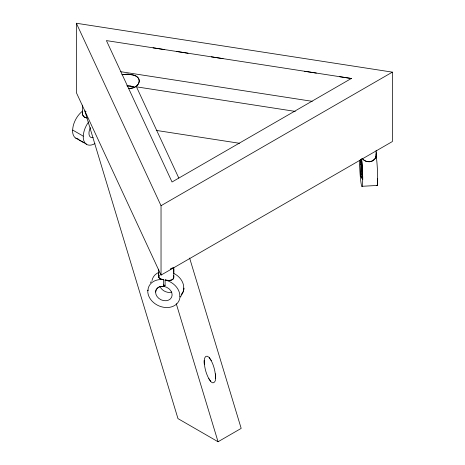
<?xml version="1.0" encoding="UTF-8"?>
<svg xmlns="http://www.w3.org/2000/svg" width="465" height="465" viewBox="0 0 465 465"><rect width="100%" height="100%" fill="white"/><g stroke="black" fill="none" stroke-linecap="round" stroke-linejoin="round"><path stroke-width="0.7" d="M173.782 276.721A7.161 4.534 29.7 0 1 173.817 277.175C173.474 281.342 167.987 280.424 165.104 280.052L165.104 285.394L163.459 285.138L163.459 279.761L160.111 278.733L158.734 277.367L158.681 269.183M173.788 267.427L173.788 277.169C173.521 281.342 167.964 280.424 165.104 280.052M375.941 154.334A16.705 1.319 86.8 0 1 376.016 154.746L376.016 157.873M163.459 279.761C161.489 279.517 157.461 278.326 159.071 275.635M82.369 113.57L82.648 111.943L82.421 114.123L83.229 116.07L84.816 117.401L87.188 118.017L84.415 117.168L82.625 114.942L82.369 105.142M211.232 360.608L209.192 357.568A11.026 8.347 -85 0 0 208.733 357.091C204.309 353.359 203.641 361.66 204.402 364.548M204.455 364.537A33.771 25.558 -85 0 0 208.611 378.225L210.61 381.306A11.021 8.329 -85.2 0 0 211.069 381.777C212.982 384.381 215.743 381.748 215.458 379.231A11.021 8.324 -85 0 0 215.516 378.475L215.336 373.831M204.269 360.404L204.356 364.054M215.528 378.475L215.446 374.819M150.584 282.732L151.142 281.534M147.864 290.625L148.108 290.102M180.525 297.077L182.472 292.892M159.135 275.53L158.681 277.006M170.399 269.125L172.567 267.863M172.352 268.043L170.719 268.991M351.325 78.486L172.038 181.995L106.415 40.6L351.325 78.486L339.659 76.684M161.035 275.1L161.035 205.699L392.373 72.139L392.373 141.54L161.035 275.1L76.365 92.651L76.365 23.25L392.373 72.139M86.083 111.617L84.828 110.897L177.979 418.616L218.05 441.75L241.184 428.393L189.615 258.046M362.508 158.768C366.141 163.727 375.331 162.204 376.179 155.862L376.179 150.288M372.012 161.123L375.005 158.739L376.179 155.862L376.179 157.862M371.425 161.355C368.228 162.552 364.554 161.157 362.398 158.646M122.132 74.714L122.434 74.644M131.275 88.147C138.779 87.699 143.226 78.143 134.292 75.429M121.981 74.755L128.235 74.15L134.042 75.324M122.737 74.574L126.771 74.121L130.95 74.464M130.973 88.21L130.055 88.385M129.241 88.501C140.203 88.263 143.755 76.376 131.235 74.516M129.747 88.431L128.497 88.583M360.451 159.629L361.381 159.576M361.939 186.308L376.888 185.471M127.079 85.827L130.95 86.17M126.997 85.833L130.56 86.106L134.042 87.036M153.061 47.819L164.726 49.621M176.386 51.423L188.052 53.231M211.377 56.835L223.037 58.642M304.674 71.273L316.334 73.075M120.737 71.703L312.218 101.324M295.275 111.408L136.466 86.839L178.804 178.06M156.234 130.409L239.463 143.284M131.235 86.228L134.647 87.286M75.789 138.047L86.467 144.144M79.044 139.924L83.834 142.656M209.192 357.568L211.011 360.212M210.61 381.306L208.785 378.667M76.365 23.25L161.035 205.699M173.311 275.303L173.788 277.169M173.364 275.42L173.747 276.716M176.258 303.686L218.05 441.75M376.179 152.543L376.179 154.171M361.229 159.367L361.229 162.035L361.067 159.379M173.788 268.973L173.788 272.438M158.675 272.391L158.675 275.855M78.265 139.052A16.694 9.585 -60.3 0 1 72.563 130.101M82.613 111.059A16.694 9.585 -60.3 0 0 72.68 130.043L83.311 136.169A16.699 9.585 -60.3 0 1 88.623 121.975M94.982 143.551A16.688 9.579 -60.3 0 1 83.247 136.198M90.518 127.579A8.632 4.958 -60.3 0 0 88.96 133.077A8.649 4.964 -60.3 0 0 93.157 137.634M211.197 360.642A34.009 25.732 -85 0 1 215.272 373.848M179.996 296.467A16.694 13.16 25 0 1 163.372 307.231A16.694 13.16 25 0 1 147.777 290.602M147.928 290.637A16.699 13.177 25 0 1 163.482 279.692M181.315 294.81A16.694 13.165 24.9 0 0 183.896 288.102A16.682 13.154 25 0 1 181.885 294.089M173.672 273.31A16.717 13.177 25 0 1 183.71 288.068M165.11 280A16.717 13.183 25 0 1 179.816 296.449M155.624 292.037A8.632 6.806 24.9 0 1 164.133 286.452A8.643 6.818 25 0 1 172.12 295.037A8.632 6.806 25 0 1 163.604 300.623A8.643 6.818 25 0 1 155.624 292.032A8.632 6.806 25 0 1 164.133 286.452M171.754 292.014A8.632 6.806 25 0 1 167.51 292.253A8.649 6.824 25 0 1 159.966 286.318M152.003 280.564A16.699 13.171 25 0 1 158.885 272.368M362.671 179.374A16.694 1.273 86.9 0 1 361.131 183.547A16.694 1.273 86.9 0 1 359.55 160.559M376.179 155.81A16.717 1.314 86.8 0 1 377.644 178.705M361.555 159.077A16.711 1.319 86.8 0 1 362.706 179.6M361.514 158.768A16.717 1.314 86.8 0 1 362.7 179.542M371.988 161.088A7.161 6.144 1.6 0 1 371.407 161.326M360.299 164.581A8.632 0.668 86.9 0 1 361.136 162.663A8.643 0.68 86.8 0 1 361.933 174.764A8.649 0.68 86.8 0 0 361.136 162.669M361.084 176.665A8.649 0.686 86.9 0 1 360.288 164.505M361.939 174.77A8.632 0.686 86.8 0 1 361.084 176.607M361.067 161.059L361.16 161.803A7.58 4.371 0.2 0 0 361.235 162.035L361.067 161.059M164.697 285.353L163.459 285.138L165.104 285.394A7.556 4.342 0 0 1 164.697 285.347M376.743 185.372A16.694 1.314 86.8 0 0 377.661 178.833A16.682 1.308 86.8 0 1 376.749 185.378"/></g></svg>
